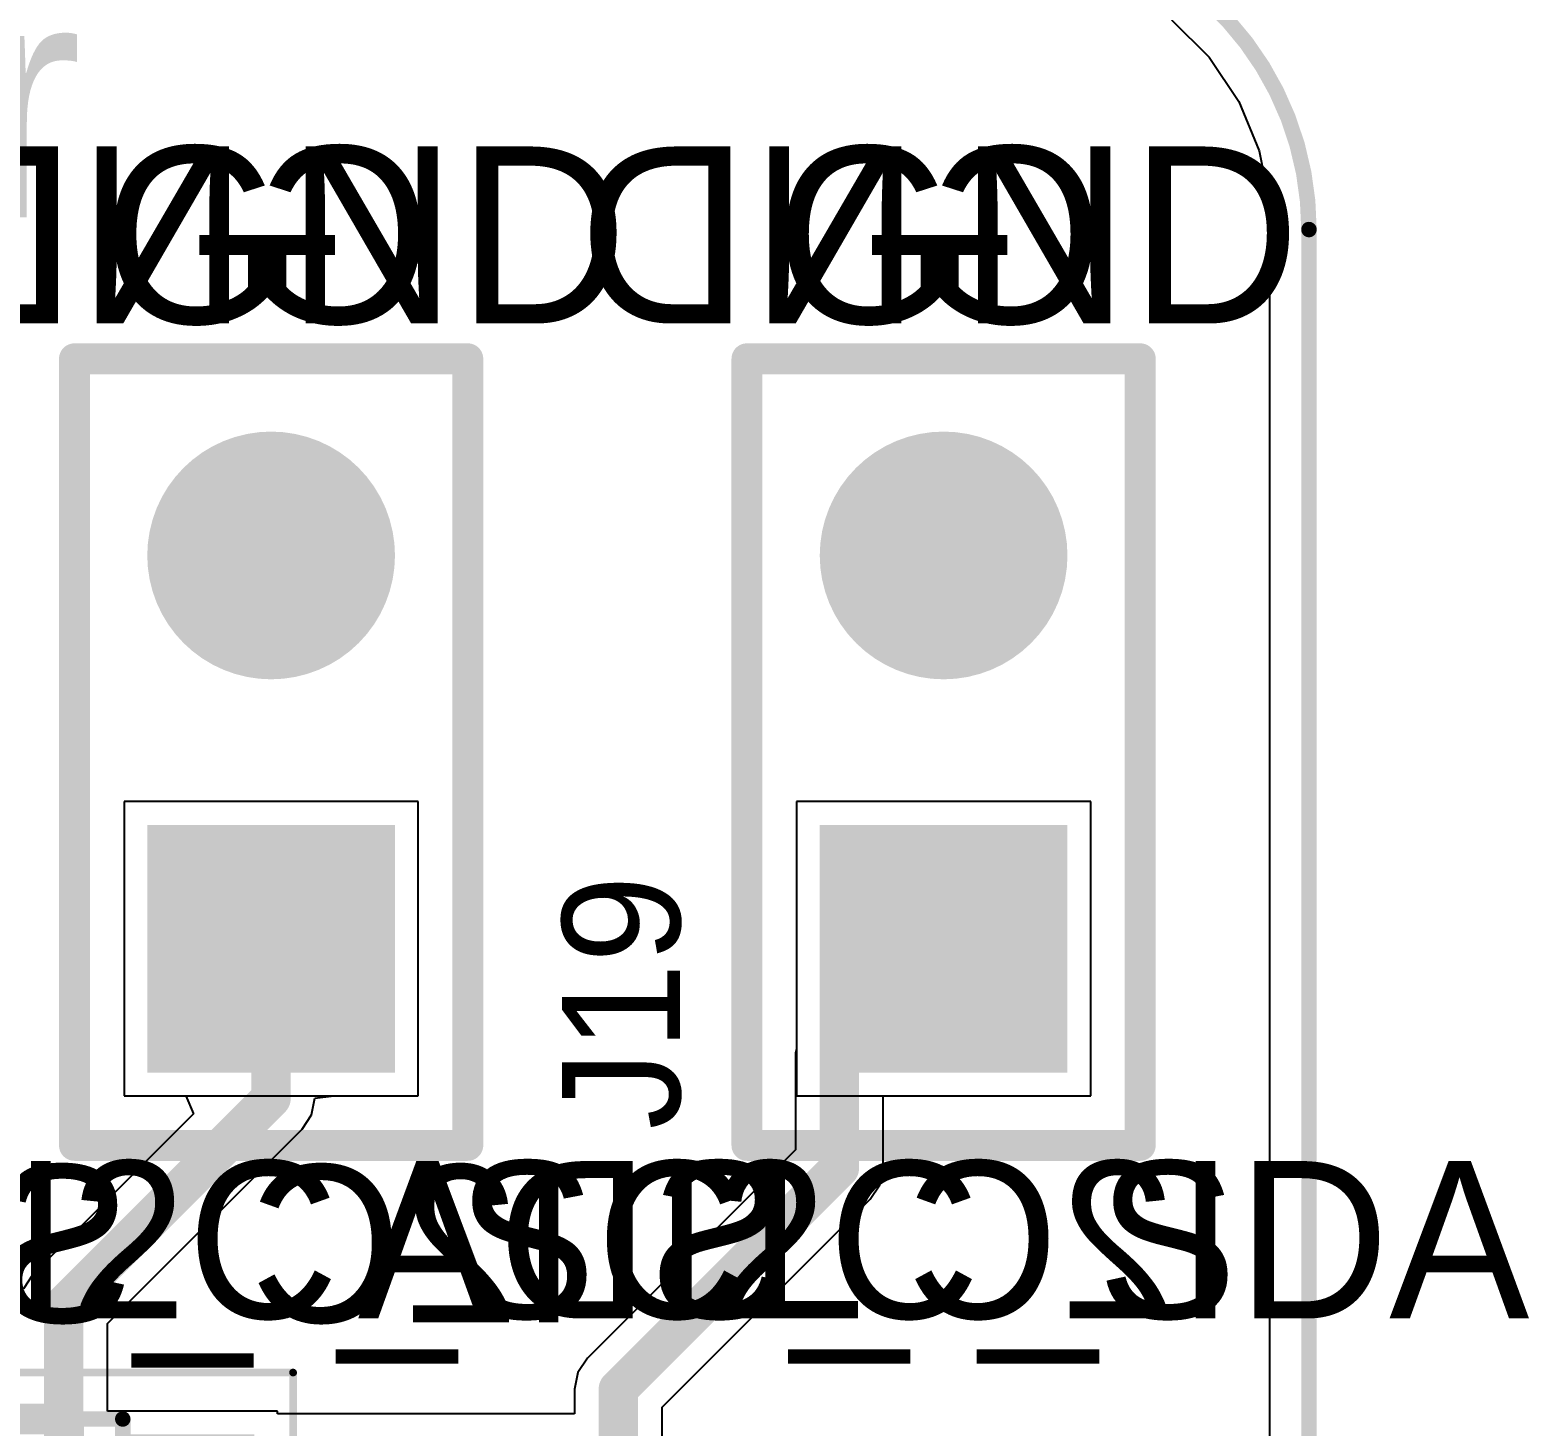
# Model space of a CAD drawing. Header units: millimetres. Extents: x 307 to 423, y 231 to 400.
# Drawn here: x 400.64 to 410.32, y 354.31 to 363.33 of the extents above; entities that cross this region are included whole.
import ezdxf

# ---------------------------------------------------------------- set-up
doc = ezdxf.new("R2010")
doc.units = ezdxf.units.MM
for name, color, linetype in [('BottomLayer', 5, 'Continuous'), ('BottomOverlay', 54, 'Continuous'), ('BottomSolder', 6, 'Continuous'), ('Mechanical1', 6, 'Continuous'), ('Mechanical14', 56, 'Continuous'), ('Mechanical15', 56, 'Continuous'), ('Mechanical20', 56, 'Continuous'), ('MidLayer1', 16, 'Continuous'), ('MidLayer2', 76, 'Continuous'), ('MultiLayer', 9, 'Continuous'), ('PadHoleLayer', 156, 'Continuous'), ('TopLayer', 1, 'Continuous'), ('TopOverlay', 2, 'Continuous'), ('TopPaste', 8, 'Continuous'), ('TopSolder', 216, 'Continuous')]:
    doc.layers.add(name, color=color, linetype=linetype)

# ---------------------------------------------------------------- blocks, each defined once
blk = doc.blocks.new('HEADER_VERT_1X2_M_P2_54_399')
at = {"layer": 'BottomLayer', "const_width": 0.8}
blk.add_lwpolyline([(2.14, 0, 1), (2.94, 0, 1)], format="xyb", close=True, dxfattribs=at)
at = {"layer": 'BottomLayer'}
blk.add_solid([(-0.8, -0.8), (0.8, -0.8), (-0.8, 0.8), (0.8, 0.8)], dxfattribs=at)
at = {"layer": 'BottomSolder', "const_width": 0.8}
blk.add_lwpolyline([(2.14, 0, 1), (2.94, 0, 1)], format="xyb", close=True, dxfattribs=at)
at = {"layer": 'BottomSolder'}
blk.add_solid([(-0.8, -0.8), (0.8, -0.8), (-0.8, 0.8), (0.8, 0.8)], dxfattribs=at)
at = {"layer": 'MidLayer1', "const_width": 0.8}
blk.add_lwpolyline([(2.14, 0, 1), (2.94, 0, 1)], format="xyb", close=True, dxfattribs=at)
at = {"layer": 'MidLayer1'}
blk.add_solid([(-0.8, -0.8), (0.8, -0.8), (-0.8, 0.8), (0.8, 0.8)], dxfattribs=at)
at = {"layer": 'MidLayer2', "const_width": 0.8}
blk.add_lwpolyline([(2.14, 0, 1), (2.94, 0, 1)], format="xyb", close=True, dxfattribs=at)
at = {"layer": 'MidLayer2'}
blk.add_solid([(-0.8, -0.8), (0.8, -0.8), (-0.8, 0.8), (0.8, 0.8)], dxfattribs=at)
at = {"layer": 'MultiLayer', "const_width": 0.8}
blk.add_lwpolyline([(2.14, 0, 1), (2.94, 0, 1)], format="xyb", close=True, dxfattribs=at)
at = {"layer": 'MultiLayer'}
blk.add_solid([(-0.8, -0.8), (0.8, -0.8), (-0.8, 0.8), (0.8, 0.8)], dxfattribs=at)
at = {"layer": 'PadHoleLayer', "const_width": 0.55}
for points in [[(-0.275, 0, 1), (0.275, 0, 1)], [(2.265, 0, 1), (2.815, 0, 1)]]:
    blk.add_lwpolyline(points, format="xyb", close=True, dxfattribs=at)
at = {"layer": 'TopLayer', "const_width": 0.8}
blk.add_lwpolyline([(2.14, 0, 1), (2.94, 0, 1)], format="xyb", close=True, dxfattribs=at)
at = {"layer": 'TopLayer'}
blk.add_solid([(-0.8, -0.8), (0.8, -0.8), (-0.8, 0.8), (0.8, 0.8)], dxfattribs=at)
at = {"layer": 'TopOverlay', "const_width": 0.2}
for points in [[(-1.27, 1.27), (3.81, 1.27)], [(-1.27, 1.27), (-1.27, -1.27)], [(3.81, 1.27), (3.81, -1.27)], [(-1.27, -1.27), (3.81, -1.27)]]:
    blk.add_lwpolyline(points, dxfattribs=at)
at = {"layer": 'TopOverlay', "const_width": 0.1}
for points in [[(-1.32, 1.27, 1), (-1.22, 1.27, 1)], [(-1.32, 1.27, 1), (-1.22, 1.27, 1)], [(3.76, 1.27, 1), (3.86, 1.27, 1)], [(3.76, 1.27, 1), (3.86, 1.27, 1)], [(-1.32, -1.27, 1), (-1.22, -1.27, 1)], [(-1.32, -1.27, 1), (-1.22, -1.27, 1)], [(3.76, -1.27, 1), (3.86, -1.27, 1)], [(3.76, -1.27, 1), (3.86, -1.27, 1)]]:
    blk.add_lwpolyline(points, format="xyb", close=True, dxfattribs=at)
at = {"layer": 'TopSolder', "const_width": 0.8}
blk.add_lwpolyline([(2.14, 0, 1), (2.94, 0, 1)], format="xyb", close=True, dxfattribs=at)
at = {"layer": 'TopSolder'}
blk.add_solid([(-0.8, -0.8), (0.8, -0.8), (-0.8, 0.8), (0.8, 0.8)], dxfattribs=at)
blk = doc.blocks.new('HEADER_VERT_1X2_M_P2_54_400')
at = {"layer": 'BottomLayer', "const_width": 0.8}
blk.add_lwpolyline([(2.14, 0, 1), (2.94, 0, 1)], format="xyb", close=True, dxfattribs=at)
at = {"layer": 'BottomLayer'}
blk.add_solid([(-0.8, -0.8), (0.8, -0.8), (-0.8, 0.8), (0.8, 0.8)], dxfattribs=at)
at = {"layer": 'BottomSolder', "const_width": 0.8}
blk.add_lwpolyline([(2.14, 0, 1), (2.94, 0, 1)], format="xyb", close=True, dxfattribs=at)
at = {"layer": 'BottomSolder'}
blk.add_solid([(-0.8, -0.8), (0.8, -0.8), (-0.8, 0.8), (0.8, 0.8)], dxfattribs=at)
at = {"layer": 'MidLayer1', "const_width": 0.8}
blk.add_lwpolyline([(2.14, 0, 1), (2.94, 0, 1)], format="xyb", close=True, dxfattribs=at)
at = {"layer": 'MidLayer1'}
blk.add_solid([(-0.8, -0.8), (0.8, -0.8), (-0.8, 0.8), (0.8, 0.8)], dxfattribs=at)
at = {"layer": 'MidLayer2', "const_width": 0.8}
blk.add_lwpolyline([(2.14, 0, 1), (2.94, 0, 1)], format="xyb", close=True, dxfattribs=at)
at = {"layer": 'MidLayer2'}
blk.add_solid([(-0.8, -0.8), (0.8, -0.8), (-0.8, 0.8), (0.8, 0.8)], dxfattribs=at)
at = {"layer": 'MultiLayer', "const_width": 0.8}
blk.add_lwpolyline([(2.14, 0, 1), (2.94, 0, 1)], format="xyb", close=True, dxfattribs=at)
at = {"layer": 'MultiLayer'}
blk.add_solid([(-0.8, -0.8), (0.8, -0.8), (-0.8, 0.8), (0.8, 0.8)], dxfattribs=at)
at = {"layer": 'PadHoleLayer', "const_width": 0.55}
for points in [[(-0.275, 0, 1), (0.275, 0, 1)], [(2.265, 0, 1), (2.815, 0, 1)]]:
    blk.add_lwpolyline(points, format="xyb", close=True, dxfattribs=at)
at = {"layer": 'TopLayer', "const_width": 0.8}
blk.add_lwpolyline([(2.14, 0, 1), (2.94, 0, 1)], format="xyb", close=True, dxfattribs=at)
at = {"layer": 'TopLayer'}
blk.add_solid([(-0.8, -0.8), (0.8, -0.8), (-0.8, 0.8), (0.8, 0.8)], dxfattribs=at)
at = {"layer": 'TopOverlay', "const_width": 0.2}
for points in [[(-1.27, 1.27), (3.81, 1.27)], [(-1.27, 1.27), (-1.27, -1.27)], [(3.81, 1.27), (3.81, -1.27)], [(-1.27, -1.27), (3.81, -1.27)]]:
    blk.add_lwpolyline(points, dxfattribs=at)
at = {"layer": 'TopOverlay', "const_width": 0.1}
for points in [[(-1.32, 1.27, 1), (-1.22, 1.27, 1)], [(-1.32, 1.27, 1), (-1.22, 1.27, 1)], [(3.76, 1.27, 1), (3.86, 1.27, 1)], [(3.76, 1.27, 1), (3.86, 1.27, 1)], [(-1.32, -1.27, 1), (-1.22, -1.27, 1)], [(-1.32, -1.27, 1), (-1.22, -1.27, 1)], [(3.76, -1.27, 1), (3.86, -1.27, 1)], [(3.76, -1.27, 1), (3.86, -1.27, 1)]]:
    blk.add_lwpolyline(points, format="xyb", close=True, dxfattribs=at)
at = {"layer": 'TopSolder', "const_width": 0.8}
blk.add_lwpolyline([(2.14, 0, 1), (2.94, 0, 1)], format="xyb", close=True, dxfattribs=at)
at = {"layer": 'TopSolder'}
blk.add_solid([(-0.8, -0.8), (0.8, -0.8), (-0.8, 0.8), (0.8, 0.8)], dxfattribs=at)
blk = doc.blocks.new('SOP50P310X90_8N_415')
at = {"layer": 'Mechanical15', "const_width": 0.1}
for points in [[(1.15, 1), (-1.15, 1)], [(-0.65, 1), (-1.15, 0.5)], [(-1.15, 1), (-1.15, -1)], [(1.15, 1), (1.15, -1)], [(1.15, -1), (-1.15, -1)]]:
    blk.add_lwpolyline(points, dxfattribs=at)
at = {"layer": 'Mechanical15', "const_width": 0.05}
for points in [[(-1.175, 1, 1), (-1.125, 1, 1)], [(-1.175, 1, 1), (-1.125, 1, 1)], [(-0.675, 1, 1), (-0.625, 1, 1)], [(1.125, 1, 1), (1.175, 1, 1)], [(1.125, 1, 1), (1.175, 1, 1)], [(-1.175, 0.5, 1), (-1.125, 0.5, 1)], [(-1.175, -1, 1), (-1.125, -1, 1)], [(-1.175, -1, 1), (-1.125, -1, 1)], [(1.125, -1, 1), (1.175, -1, 1)], [(1.125, -1, 1), (1.175, -1, 1)]]:
    blk.add_lwpolyline(points, format="xyb", close=True, dxfattribs=at)
at = {"layer": 'Mechanical20', "const_width": 0.05}
for points in [[(2.25, 1.3), (-2.25, 1.3)], [(-2.25, 1.3), (-2.25, -1.3)], [(2.25, 1.3), (2.25, -1.3)], [(2.25, -1.3), (-2.25, -1.3)]]:
    blk.add_lwpolyline(points, dxfattribs=at)
at = {"layer": 'Mechanical20', "const_width": 0.025}
for points in [[(-2.2625, 1.3, 1), (-2.2375, 1.3, 1)], [(-2.2625, 1.3, 1), (-2.2375, 1.3, 1)], [(2.2375, 1.3, 1), (2.2625, 1.3, 1)], [(2.2375, 1.3, 1), (2.2625, 1.3, 1)], [(-2.2625, -1.3, 1), (-2.2375, -1.3, 1)], [(-2.2625, -1.3, 1), (-2.2375, -1.3, 1)], [(2.2375, -1.3, 1), (2.2625, -1.3, 1)], [(2.2375, -1.3, 1), (2.2625, -1.3, 1)]]:
    blk.add_lwpolyline(points, format="xyb", close=True, dxfattribs=at)
at = {"layer": 'TopLayer'}
for points in [[(-2, 0.6), (-1.15, 0.6), (-2, 0.9), (-1.15, 0.9)], [(1.15, 0.6), (2, 0.6), (1.15, 0.9), (2, 0.9)], [(-2, 0.1), (-1.15, 0.1), (-2, 0.4), (-1.15, 0.4)], [(1.15, 0.1), (2, 0.1), (1.15, 0.4), (2, 0.4)], [(-2, -0.4), (-1.15, -0.4), (-2, -0.1), (-1.15, -0.1)], [(1.15, -0.4), (2, -0.4), (1.15, -0.1), (2, -0.1)], [(-2, -0.9), (-1.15, -0.9), (-2, -0.6), (-1.15, -0.6)], [(1.15, -0.9), (2, -0.9), (1.15, -0.6), (2, -0.6)]]:
    blk.add_solid(points, dxfattribs=at)
at = {"layer": 'TopOverlay', "const_width": 0.2}
for points in [[(-0.8, 1), (-0.8, -1)], [(0.8, 1), (-0.8, 1)], [(0.8, 1), (0.8, -1)], [(0.8, -1), (-0.8, -1)]]:
    blk.add_lwpolyline(points, dxfattribs=at)
at = {"layer": 'TopOverlay', "const_width": 0.1}
for points in [[(-0.85, 1, 1), (-0.75, 1, 1)], [(-0.85, 1, 1), (-0.75, 1, 1)], [(0.75, 1, 1), (0.85, 1, 1)], [(0.75, 1, 1), (0.85, 1, 1)], [(-0.85, -1, 1), (-0.75, -1, 1)], [(-0.85, -1, 1), (-0.75, -1, 1)], [(0.75, -1, 1), (0.85, -1, 1)], [(0.75, -1, 1), (0.85, -1, 1)]]:
    blk.add_lwpolyline(points, format="xyb", close=True, dxfattribs=at)
at = {"layer": 'TopPaste'}
for points in [[(-2, 0.6), (-1.15, 0.6), (-2, 0.9), (-1.15, 0.9)], [(1.15, 0.6), (2, 0.6), (1.15, 0.9), (2, 0.9)], [(-2, 0.1), (-1.15, 0.1), (-2, 0.4), (-1.15, 0.4)], [(1.15, 0.1), (2, 0.1), (1.15, 0.4), (2, 0.4)], [(-2, -0.4), (-1.15, -0.4), (-2, -0.1), (-1.15, -0.1)], [(1.15, -0.4), (2, -0.4), (1.15, -0.1), (2, -0.1)], [(-2, -0.9), (-1.15, -0.9), (-2, -0.6), (-1.15, -0.6)], [(1.15, -0.9), (2, -0.9), (1.15, -0.6), (2, -0.6)]]:
    blk.add_solid(points, dxfattribs=at)
at = {"layer": 'TopSolder'}
for points in [[(-2, 0.6), (-1.15, 0.6), (-2, 0.9), (-1.15, 0.9)], [(1.15, 0.6), (2, 0.6), (1.15, 0.9), (2, 0.9)], [(-2, 0.1), (-1.15, 0.1), (-2, 0.4), (-1.15, 0.4)], [(1.15, 0.1), (2, 0.1), (1.15, 0.4), (2, 0.4)], [(-2, -0.4), (-1.15, -0.4), (-2, -0.1), (-1.15, -0.1)], [(1.15, -0.4), (2, -0.4), (1.15, -0.1), (2, -0.1)], [(-2, -0.9), (-1.15, -0.9), (-2, -0.6), (-1.15, -0.6)], [(1.15, -0.9), (2, -0.9), (1.15, -0.6), (2, -0.6)]]:
    blk.add_solid(points, dxfattribs=at)

msp = doc.modelspace()

# ---------------------------------------------------------------- linework, layer by layer
at = {"layer": 'BottomLayer'}
for p, q in [((408.0124, 363.3915), (408.2555, 363.1485)), ((408.2555, 363.1485), (408.4465, 362.8626)), ((408.4465, 362.8626), (408.578, 362.545)), ((408.578, 362.545), (408.6451, 362.2079)), ((408.6451, 362.2079), (408.6451, 362.036)), ((408.6451, 362.036), (408.6451, 242.4628)), ((403.1468, 358.3412), (401.2468, 358.3412)), ((401.2468, 358.3412), (401.2468, 356.4412)), ((403.1468, 356.4412), (403.1468, 358.3412)), ((407.4902, 358.3412), (405.5902, 358.3412)), ((405.5902, 358.3412), (405.5902, 356.4412)), ((407.4902, 356.4412), (407.4902, 358.3412)), ((401.2468, 356.4412), (403.1468, 356.4412)), ((405.5902, 356.4412), (407.4902, 356.4412))]:
    msp.add_line(p, q, dxfattribs=at)
at = {"layer": 'Mechanical1', "const_width": 0.1}
msp.add_lwpolyline([(406.9, 364.036, -0.414214), (408.9, 362.036)], format="xyb", dxfattribs=at)
msp.add_lwpolyline([(408.9, 242.4628), (408.9, 362.036)], dxfattribs=at)
at = {"layer": 'Mechanical1', "const_width": 0.05}
msp.add_lwpolyline([(408.875, 362.036, 1), (408.925, 362.036, 1)], format="xyb", close=True, dxfattribs=at)
msp.add_lwpolyline([(408.875, 362.036, 1), (408.925, 362.036, 1)], format="xyb", close=True, dxfattribs=at)
at = {"layer": 'MidLayer1'}
for p, q in [((408.0124, 363.3915), (408.2555, 363.1485)), ((408.2555, 363.1485), (408.4465, 362.8626)), ((408.4465, 362.8626), (408.578, 362.545)), ((408.578, 362.545), (408.6451, 362.2079)), ((408.6451, 362.2079), (408.6451, 362.036)), ((408.6451, 362.036), (408.6451, 242.4628)), ((403.1468, 358.3412), (401.2468, 358.3412)), ((401.2468, 358.3412), (401.2468, 356.4412)), ((403.1468, 356.4412), (403.1468, 358.3412)), ((407.4902, 358.3412), (405.5902, 358.3412)), ((405.5902, 358.3412), (405.5902, 356.4412)), ((407.4902, 356.4412), (407.4902, 358.3412)), ((401.2468, 356.4412), (403.1468, 356.4412)), ((405.5902, 356.4412), (407.4902, 356.4412))]:
    msp.add_line(p, q, dxfattribs=at)
at = {"layer": 'TopLayer'}
for p, q in [((408.0124, 363.3915), (408.2555, 363.1485)), ((408.2555, 363.1485), (408.4465, 362.8626)), ((408.4465, 362.8626), (408.578, 362.545)), ((408.578, 362.545), (408.6451, 362.2079)), ((408.6451, 362.2079), (408.6451, 362.036)), ((408.6451, 362.036), (408.6451, 242.4628)), ((403.1468, 358.3412), (401.2468, 358.3412)), ((401.2468, 358.3412), (401.2468, 356.4412)), ((403.1468, 356.4412), (403.1468, 358.3412)), ((407.4902, 358.3412), (405.5902, 358.3412)), ((405.5902, 358.3412), (405.5902, 356.7455)), ((407.4902, 356.4412), (407.4902, 358.3412)), ((405.5902, 356.7455), (405.5847, 356.7182)), ((405.5847, 356.7182), (405.5847, 356.7182)), ((405.5847, 356.7182), (405.5847, 356.0913)), ((401.2468, 356.4412), (401.6466, 356.4412)), ((401.6466, 356.4412), (401.6952, 356.3239)), ((402.4577, 356.3179), (402.4792, 356.426)), ((402.4792, 356.426), (402.6019, 356.4412)), ((402.6019, 356.4412), (403.1468, 356.4412)), ((406.1496, 355.9744), (406.1496, 356.4412)), ((406.1496, 356.4412), (407.4902, 356.4412)), ((401.6952, 356.3239), (400.6579, 355.2865)), ((402.3965, 356.2263), (402.4577, 356.3179)), ((401.14, 354.9698), (402.3965, 356.2263)), ((402.3965, 356.2263), (402.3965, 356.2263)), ((405.5847, 356.0913), (404.2395, 354.7461)), ((406.1281, 355.8663), (406.1496, 355.9744)), ((406.1496, 355.9744), (406.1496, 355.9744)), ((406.0669, 355.7747), (406.1281, 355.8663)), ((404.7216, 354.4294), (406.0669, 355.7747)), ((400.6579, 355.2865), (400.5966, 355.1949)), ((401.14, 354.4037), (401.14, 354.9698)), ((404.1783, 354.6545), (404.1568, 354.5464)), ((404.2395, 354.7461), (404.1783, 354.6545)), ((404.1568, 354.5464), (404.1568, 354.5464)), ((404.1568, 354.5464), (404.1568, 354.3862)), ((402.2386, 354.4037), (401.14, 354.4037)), ((402.2386, 354.3862), (402.2386, 354.4037)), ((404.1568, 354.3862), (402.2386, 354.3862)), ((404.7216, 353.676), (404.7216, 354.4294))]:
    msp.add_line(p, q, dxfattribs=at)
at = {"layer": 'TopLayer', "const_width": 0.254}
for points in [[(402.1968, 356.426), (402.1968, 357.3912)], [(405.8672, 356.7182), (406.5402, 357.3912)], [(405.8672, 355.9744), (405.8672, 356.7182)], [(400.8576, 355.0868), (402.1968, 356.426)], [(404.4392, 354.5464), (405.8672, 355.9744)], [(400.8576, 353.7738), (400.8576, 355.0868)], [(404.4392, 353.955), (404.4392, 354.5464)]]:
    msp.add_lwpolyline(points, dxfattribs=at)
at = {"layer": 'TopLayer', "const_width": 0.127}
for points in [[(402.1333, 357.3912, 1), (402.2603, 357.3912, 1)], [(406.4767, 357.3912, 1), (406.6037, 357.3912, 1)], [(405.8037, 356.7182, 1), (405.9307, 356.7182, 1)], [(405.8037, 356.7182, 1), (405.9307, 356.7182, 1)], [(402.1333, 356.426, 1), (402.2603, 356.426, 1)], [(402.1333, 356.426, 1), (402.2603, 356.426, 1)], [(405.8037, 355.9744, 1), (405.9307, 355.9744, 1)], [(405.8037, 355.9744, 1), (405.9307, 355.9744, 1)], [(400.7941, 355.0868, 1), (400.9211, 355.0868, 1)], [(400.7941, 355.0868, 1), (400.9211, 355.0868, 1)], [(404.3757, 354.5464, 1), (404.5027, 354.5464, 1)], [(404.3757, 354.5464, 1), (404.5027, 354.5464, 1)]]:
    msp.add_lwpolyline(points, format="xyb", close=True, dxfattribs=at)

# ---------------------------------------------------------------- block references
for name, p, rotation in [('HEADER_VERT_1X2_M_P2_54_400', (402.1968, 357.3912), 90), ('HEADER_VERT_1X2_M_P2_54_399', (406.5402, 357.3912), 90), ('SOP50P310X90_8N_415', (400.0886, 353.3537), 180)]:
    msp.add_blockref(name, p, dxfattribs=dict(rotation=rotation))

# ---------------------------------------------------------------- texts
at = {"layer": 'BottomOverlay', "text_generation_flag": 2}
for s, height, p in [('GND', 1.143, (403.2382, 361.4298)), ('GND', 1.143, (407.5816, 361.4298)), ('I2C_SCL', 1.016, (404.178, 354.9782)), ('I2C_SDA', 1.016, (408.4198, 355.0036))]:
    msp.add_text(s, height=height, rotation=360, dxfattribs=at).set_placement(p)
at = {"layer": 'Mechanical14'}
msp.add_text('LCD Connector', height=1.524, rotation=360, dxfattribs=at).set_placement((386.9314, 362.1156))
at = {"layer": 'TopOverlay'}
for s, height, rotation, p in [('GND', 1.143, 360, (401.1046, 361.4298)), ('GND', 1.143, 360, (405.448, 361.4298)), ('J19', 0.762, 90, (404.8384, 356.2228)), ('I2C_SCL', 1.016, 360, (400.5204, 355.0036)), ('I2C_SDA', 1.016, 360, (404.6606, 355.0036))]:
    msp.add_text(s, height=height, rotation=rotation, dxfattribs=at).set_placement(p)

doc.saveas('drawing.dxf')
